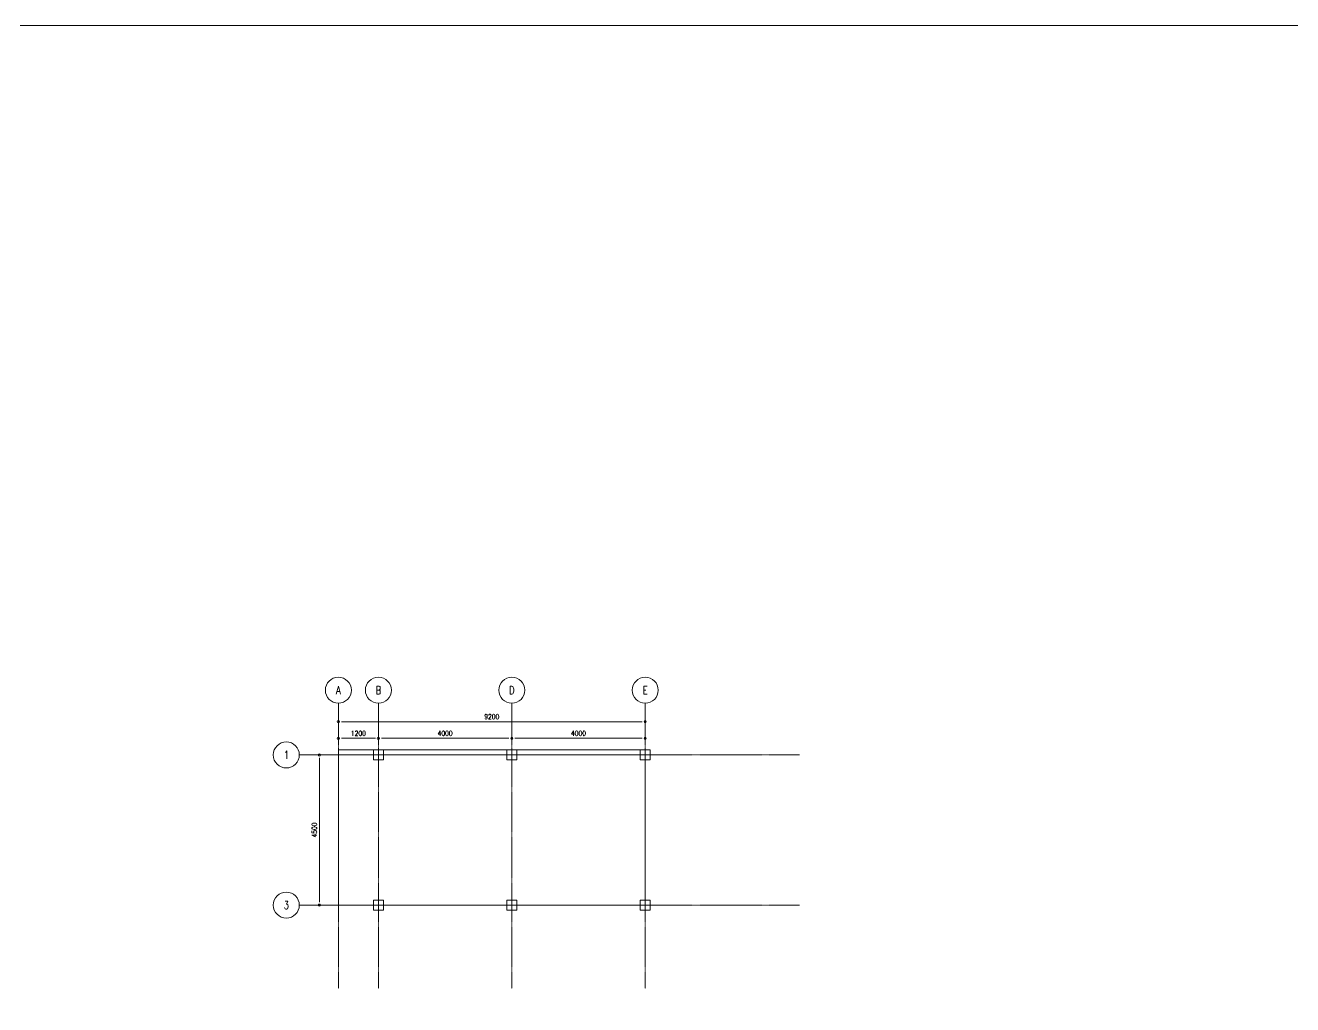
# Model space of a CAD drawing. Header units: millimetres. Extents: x 1634676 to 2610633, y -385676 to -37463.
# Drawn here: x 2030465 to 2068462, y -66815 to -37463 of the extents above; entities that cross this region are included whole.
import ezdxf
from ezdxf.enums import TextEntityAlignment as Align

# ---------------------------------------------------------------- set-up
doc = ezdxf.new("R2010")
doc.units = ezdxf.units.MM
doc.header["$MEASUREMENT"] = 0
doc.linetypes.add('PHANTOM', pattern=[2.5, 1.25, -0.25, 0.25, -0.25, 0.25, -0.25])
doc.layers.get('0').update_dxf_attribs({"lineweight": 15})
doc.layers.get('Defpoints').update_dxf_attribs({"color": 250})
for name, color, linetype, lineweight in [('.1', 1, 'Continuous', 9), ('.15', 7, 'Continuous', 15), ('.2', 2, 'Continuous', 20), ('ST-ANNOT_A', 74, 'Continuous', 20), ('ST-DIM_E', 250, 'Continuous', 13), ('ST-GRID_E', 250, 'PHANTOM', 15), ('ST-HATCH_E', 250, 'Continuous', 9)]:
    doc.layers.add(name, color=color, linetype=linetype, lineweight=lineweight)
doc.styles.add('ST_TEXT', font='romans.shx', dxfattribs={"width": 0.75})
doc.dimstyles.new('ST_D75', dxfattribs={"dimscale": 75, "dimtxt": 2, "dimasz": 1.2, "dimexe": 1.5, "dimexo": 1, "dimgap": 1, "dimtad": 1, "dimdec": 0, "dimzin": 1, "dimdsep": 46, "dimtxsty": 'ST_TEXT', "dimblk": 'OpenIndicator', "dimcen": 1, "dimclrd": 256, "dimclre": 256, "dimclrt": 7, "dimadec": 0, "dimazin": 0, "dimtfac": 1, "dimtdec": 0, "dimtix": 1, "dimtmove": 2, "dimatfit": 3, "dimldrblk": 'OPEN90', "dimfxl": 0.075, "dimlwd": -1, "dimlwe": -1, "dimarcsym": 0})

# ---------------------------------------------------------------- blocks, each defined once
blk = doc.blocks.new('5675675757')
for points in [[(2045777, -47336), (2045777, -47036), (2045477, -47036), (2045477, -47336)], [(2049777, -47336), (2049777, -47036), (2049477, -47036), (2049477, -47336)], [(2053777, -47336), (2053777, -47036), (2053477, -47036), (2053477, -47336)], [(2045777, -51836), (2045777, -51536), (2045477, -51536), (2045477, -51836)], [(2049777, -51836), (2049777, -51536), (2049477, -51536), (2049477, -51836)], [(2053777, -51836), (2053777, -51536), (2053477, -51536), (2053477, -51836)]]:
    blk.add_wipeout(points).dxf.layer = 'ST-HATCH_E'
at = {"layer": '.15', "color": 6}
for points in [[(2045477, -47336), (2045477, -47036), (2045777, -47036), (2045777, -47336)], [(2049477, -47336), (2049477, -47036), (2049777, -47036), (2049777, -47336)], [(2053477, -47336), (2053477, -47036), (2053777, -47036), (2053777, -47336)], [(2045477, -51836), (2045477, -51536), (2045777, -51536), (2045777, -51836)], [(2049477, -51836), (2049477, -51536), (2049777, -51536), (2049777, -51836)], [(2053477, -51836), (2053477, -51536), (2053777, -51536), (2053777, -51836)]]:
    blk.add_lwpolyline(points, close=True, dxfattribs=at)
blk = doc.blocks.new('OpenIndicator')
at = {"layer": 'ST-DIM_E'}
h = blk.add_hatch(color=255, dxfattribs=at)
h.paths.add_polyline_path([(0.35, 0), (0.36, 0, 0.414214), (0, 0.36), (0, 0.35, -0.414214)])
h.paths.add_polyline_path([(0, 0.35), (0, 0.36, 0.414214), (-0.36, 0), (-0.35, 0, -0.414214)])
h.paths.add_polyline_path([(0, -0.35), (0, -0.36, 0.414214), (0.36, 0), (0.35, 0, -0.414214)])
h.paths.add_polyline_path([(-0.35, 0), (-0.36, 0, 0.414214), (0, -0.36), (0, -0.35, -0.414214)])
at = {"layer": 'ST-DIM_E', "color": 255}
blk.add_line((0, 0.63), (0, -0.63), dxfattribs=at)
at = {"layer": 'ST-DIM_E', "color": 255, "const_width": 0.01}
blk.add_lwpolyline([(-0.63, 0), (0.63, 0)], dxfattribs=at)
at = {"layer": 'ST-DIM_E', "color": 255}
for radius in [0.365, 0.35]:
    blk.add_circle((0, 0), radius, dxfattribs=at)
blk = doc.blocks.new('*D1677')
at = {"layer": 'Defpoints', "color": 0, "linetype": 'Continuous', "ltscale": 3, "transparency": 16777216}
for p in [(2045050, -58831), (2041050, -59081), (2045050, -59081)]:
    blk.add_point(p, dxfattribs=at)
at = {"layer": 'ST-DIM_E', "ltscale": 3, "transparency": 16777216}
for p, q in [((2041050, -59006), (2041050, -58718)), ((2041140, -58831), (2044960, -58831)), ((2045050, -59006), (2045050, -58718))]:
    blk.add_line(p, q, dxfattribs=at)
at = {"layer": 'ST-DIM_E', "linetype": 'Continuous', "ltscale": 3, "transparency": 16777216, "xscale": 90, "yscale": 90, "zscale": 90, "rotation": 180}
blk.add_blockref('OpenIndicator', (2041050, -58831), dxfattribs=at)
at = {"layer": 'ST-DIM_E', "linetype": 'Continuous', "ltscale": 3, "transparency": 16777216, "xscale": 90, "yscale": 90, "zscale": 90}
blk.add_blockref('OpenIndicator', (2045050, -58831), dxfattribs=at)
at = {"layer": 'ST-DIM_E', "color": 7, "linetype": 'Continuous', "ltscale": 3, "transparency": 16777216, "insert": (2043050, -58681), "char_height": 150, "attachment_point": 5, "style": 'ST_TEXT'}
blk.add_mtext('4000', dxfattribs=at)
blk = doc.blocks.new('_Open90')
at = {"color": 0, "linetype": 'ByBlock', "lineweight": -2}
for p, q in [((0, 0), (-1, 0)), ((-0.5, 0.5), (0, 0)), ((0, 0), (-0.5, -0.5))]:
    blk.add_line(p, q, dxfattribs=at)
blk = doc.blocks.new('*D1678')
at = {"layer": 'Defpoints', "color": 0, "linetype": 'Continuous', "ltscale": 3, "transparency": 16777216}
for p in [(2049050, -58831), (2045050, -59081), (2049050, -59081)]:
    blk.add_point(p, dxfattribs=at)
at = {"layer": 'ST-DIM_E', "ltscale": 3, "transparency": 16777216}
for p, q in [((2045050, -59006), (2045050, -58718)), ((2045140, -58831), (2048960, -58831)), ((2049050, -59006), (2049050, -58718))]:
    blk.add_line(p, q, dxfattribs=at)
at = {"layer": 'ST-DIM_E', "linetype": 'Continuous', "ltscale": 3, "transparency": 16777216, "xscale": 90, "yscale": 90, "zscale": 90, "rotation": 180}
blk.add_blockref('OpenIndicator', (2045050, -58831), dxfattribs=at)
at = {"layer": 'ST-DIM_E', "linetype": 'Continuous', "ltscale": 3, "transparency": 16777216, "xscale": 90, "yscale": 90, "zscale": 90}
blk.add_blockref('OpenIndicator', (2049050, -58831), dxfattribs=at)
at = {"layer": 'ST-DIM_E', "color": 7, "linetype": 'Continuous', "ltscale": 3, "transparency": 16777216, "insert": (2047050, -58681), "char_height": 150, "attachment_point": 5, "style": 'ST_TEXT'}
blk.add_mtext('4000', dxfattribs=at)
blk = doc.blocks.new('*D1679')
at = {"layer": 'Defpoints', "color": 0, "linetype": 'Continuous', "ltscale": 3, "transparency": 16777216}
for p in [(2039531, -59331), (2039281, -63831), (2039531, -63831)]:
    blk.add_point(p, dxfattribs=at)
at = {"layer": 'ST-DIM_E', "ltscale": 3, "transparency": 16777216}
for p, q in [((2039456, -59331), (2039169, -59331)), ((2039281, -59421), (2039281, -63741)), ((2039456, -63831), (2039169, -63831))]:
    blk.add_line(p, q, dxfattribs=at)
at = {"layer": 'ST-DIM_E', "linetype": 'Continuous', "ltscale": 3, "transparency": 16777216, "xscale": 90, "yscale": 90, "zscale": 90}
for p, rotation in [((2039281, -59331), 90), ((2039281, -63831), 270)]:
    blk.add_blockref('OpenIndicator', p, dxfattribs=dict(at, rotation=rotation))
at = {"layer": 'ST-DIM_E', "color": 7, "linetype": 'Continuous', "ltscale": 3, "transparency": 16777216, "insert": (2039131, -61581), "char_height": 150, "attachment_point": 5, "rotation": 90, "style": 'ST_TEXT'}
blk.add_mtext('4500', dxfattribs=at)
blk = doc.blocks.new('*D1680')
at = {"layer": 'Defpoints', "color": 0, "linetype": 'Continuous', "ltscale": 3, "transparency": 16777216}
for p in [(2039850, -58831), (2039850, -59081), (2041050, -59081)]:
    blk.add_point(p, dxfattribs=at)
at = {"layer": 'ST-DIM_E', "ltscale": 3, "transparency": 16777216}
for p, q in [((2039850, -59006), (2039850, -58718)), ((2040960, -58831), (2039940, -58831)), ((2041050, -59006), (2041050, -58718))]:
    blk.add_line(p, q, dxfattribs=at)
at = {"layer": 'ST-DIM_E', "linetype": 'Continuous', "ltscale": 3, "transparency": 16777216, "xscale": 90, "yscale": 90, "zscale": 90, "rotation": 180}
blk.add_blockref('OpenIndicator', (2039850, -58831), dxfattribs=at)
at = {"layer": 'ST-DIM_E', "linetype": 'Continuous', "ltscale": 3, "transparency": 16777216, "xscale": 90, "yscale": 90, "zscale": 90}
blk.add_blockref('OpenIndicator', (2041050, -58831), dxfattribs=at)
at = {"layer": 'ST-DIM_E', "color": 7, "linetype": 'Continuous', "ltscale": 3, "transparency": 16777216, "insert": (2040450, -58681), "char_height": 150, "attachment_point": 5, "style": 'ST_TEXT'}
blk.add_mtext('1200', dxfattribs=at)
blk = doc.blocks.new('*D1681')
at = {"layer": 'Defpoints', "color": 0, "linetype": 'Continuous', "ltscale": 3, "transparency": 16777216}
for p in [(2049050, -58335), (2039850, -58581), (2049050, -58581)]:
    blk.add_point(p, dxfattribs=at)
at = {"layer": 'ST-DIM_E', "ltscale": 3, "transparency": 16777216}
for p, q in [((2039850, -58506), (2039850, -58222)), ((2039940, -58335), (2048960, -58335)), ((2049050, -58506), (2049050, -58222))]:
    blk.add_line(p, q, dxfattribs=at)
at = {"layer": 'ST-DIM_E', "linetype": 'Continuous', "ltscale": 3, "transparency": 16777216, "xscale": 90, "yscale": 90, "zscale": 90, "rotation": 180}
blk.add_blockref('OpenIndicator', (2039850, -58335), dxfattribs=at)
at = {"layer": 'ST-DIM_E', "linetype": 'Continuous', "ltscale": 3, "transparency": 16777216, "xscale": 90, "yscale": 90, "zscale": 90}
blk.add_blockref('OpenIndicator', (2049050, -58335), dxfattribs=at)
at = {"layer": 'ST-DIM_E', "color": 7, "linetype": 'Continuous', "ltscale": 3, "transparency": 16777216, "insert": (2044450, -58185), "char_height": 150, "attachment_point": 5, "style": 'ST_TEXT'}
blk.add_mtext('9200', dxfattribs=at)
blk = doc.blocks.new('*U1682')
at = {"layer": 'ST-ANNOT_A', "color": 70, "linetype": 'Continuous', "ltscale": 10}
blk.add_circle((0, 1300), 1300, dxfattribs=at)
at = {"layer": 'ST-GRID_E', "ltscale": 5}
blk.add_line((0, 0), (0, -28497), dxfattribs=at)
at = {"layer": 'ST-ANNOT_A', "color": 7, "style": 'ST_TEXT', "width": 0.75}
blk.add_attdef('A', text='', height=800, dxfattribs=at).set_placement((0, 1300), align=Align.MIDDLE_CENTER)
blk = doc.blocks.new('*U1683')
at = {"layer": 'ST-ANNOT_A', "color": 70, "linetype": 'Continuous', "ltscale": 10}
blk.add_circle((0, 1300), 1300, dxfattribs=at)
at = {"layer": 'ST-GRID_E', "ltscale": 5}
blk.add_line((0, 0), (0, -28497), dxfattribs=at)
at = {"layer": 'ST-ANNOT_A', "color": 7, "style": 'ST_TEXT', "width": 0.75}
blk.add_attdef('A', text='', height=800, dxfattribs=at).set_placement((0, 1300), align=Align.MIDDLE_CENTER)
blk = doc.blocks.new('*U1631')
at = {"layer": 'ST-ANNOT_A', "color": 70, "linetype": 'Continuous', "ltscale": 10}
blk.add_circle((-4087, 0), 1300, dxfattribs=at)
at = {"layer": 'ST-GRID_E', "ltscale": 5}
blk.add_line((47203, 0), (-2787, 0), dxfattribs=at)
at = {"layer": 'ST-ANNOT_A', "color": 7, "style": 'ST_TEXT', "width": 0.75}
blk.add_attdef('A', text='', height=800, dxfattribs=at).set_placement((-4074, 0), align=Align.MIDDLE_CENTER)
blk = doc.blocks.new('8797897897')
at = {"layer": '.2', "ltscale": 1000, "xscale": 0.3, "yscale": 0.3, "zscale": 0.3}
for p, values in [((2039515.4, -59330.7), {'A': '1'}), ((2039515.4, -63830.7), {'A': '3'})]:
    blk.add_blockref('*U1631', p, dxfattribs=at).add_auto_attribs(values)
at = {"layer": 'ST-GRID_E', "xscale": 0.3, "yscale": 0.3, "zscale": 0.3}
for name, p, values in [('*U1682', (2039850.5, -57780.3), {'A': 'A'}), ('*U1682', (2041050.5, -57780.3), {'A': 'B'}), ('*U1683', (2045050.5, -57780.3), {'A': 'D'}), ('*U1682', (2049050.5, -57780.3), {'A': 'E'})]:
    blk.add_blockref(name, p, dxfattribs=at).add_auto_attribs(values)
at = {"layer": 'ST-DIM_E', "color": 1, "linetype": 'Continuous', "ltscale": 3}
for base, p1, p2, picture, middle in [((2049050.5, -58334.8), (2039850.5, -58580.7), (2049050.5, -58580.7), '*D1681', (2044450.5, -58184.8)), ((2039850.5, -58830.7), (2041050.5, -59080.7), (2039850.5, -59080.7), '*D1680', (2040450.5, -58680.7)), ((2045050.5, -58830.7), (2041050.5, -59080.7), (2045050.5, -59080.7), '*D1677', (2043050.5, -58680.7)), ((2049050.5, -58830.7), (2045050.5, -59080.7), (2049050.5, -59080.7), '*D1678', (2047050.5, -58680.7))]:
    dim = blk.add_linear_dim(base=base, p1=p1, p2=p2, dimstyle='ST_D75', dxfattribs=at)
    dim.commit()
    dim.dimension.update_dxf_attribs({"geometry": picture, "text_midpoint": middle})
dim = blk.add_linear_dim(base=(2039281.5, -63830.7), p1=(2039531.5, -59330.7), p2=(2039531.5, -63830.7), angle=90, dimstyle='ST_D75', dxfattribs=at)
dim.commit()
dim.dimension.update_dxf_attribs({"geometry": '*D1679', "text_midpoint": (2039131.5, -61580.7)})

msp = doc.modelspace()

# ---------------------------------------------------------------- linework, layer by layer
at = {"layer": '.1'}
msp.add_lwpolyline([(2039850.481, -59180.711), (2049050.481, -59180.711), (2049050.481, -63830.711), (2039850.481, -63830.711)], close=True, dxfattribs=at)
for points in [[(2039850.481, -59330.711), (2040900.481, -59330.711)], [(2041200.481, -59330.711), (2044900.481, -59330.711)], [(2045200.481, -59330.711), (2048900.481, -59330.711)]]:
    msp.add_lwpolyline(points, dxfattribs=at)
at = {"layer": '.2', "ltscale": 2}
msp.add_lwpolyline([(1992468.5, -37463.126), (2610632.61, -37463.126), (2610632.61, -385675.582), (1992468.5, -385675.582)], close=True, dxfattribs=at)

# ---------------------------------------------------------------- next in the draw order: block references
at = {"layer": '.2', "color": 1, "linetype": 'Continuous'}
msp.add_blockref('5675675757', (-4576.171, -12144.211), dxfattribs=at)

# ---------------------------------------------------------------- next in the draw order: block references
msp.add_blockref('8797897897', (0, 0), dxfattribs=at)

doc.saveas('drawing.dxf')
